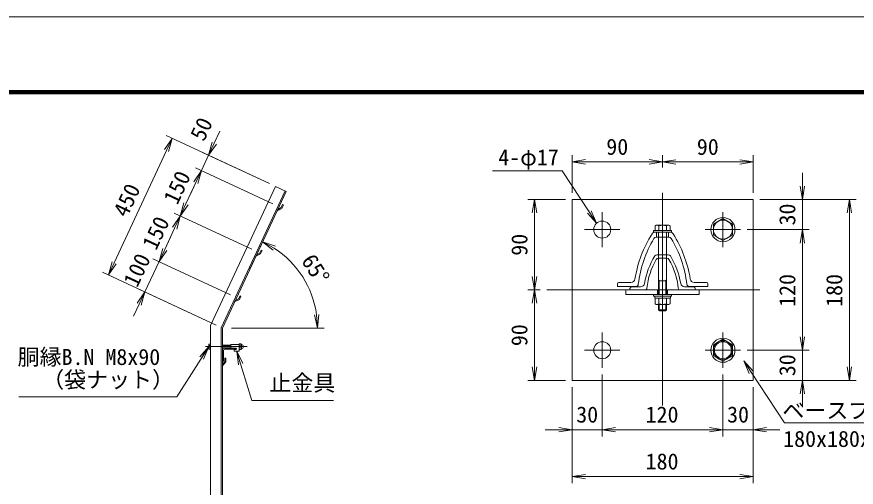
# Model space of a CAD drawing. Units: millimetres, scale not verified, with parts at other scales. Extents: x -4200 to 4200, y -2970 to 2970.
# Drawn here: x -208 to 2296, y 1566 to 2970 of the extents above; entities that cross this region are included whole.
import ezdxf
from ezdxf.enums import TextEntityAlignment as Align

# ---------------------------------------------------------------- set-up
doc = ezdxf.new("R2010")
doc.units = ezdxf.units.MM
doc.header["$LTSCALE"] = 20
doc.linetypes.add('DASHED', pattern=[7.5, 6, -1.5])
doc.linetypes.add('USER1', pattern=[50.8, 31.75, -6.35, 6.35, -6.35])
for name, color, linetype, lineweight in [('0-0_D-STR1', 1, 'Continuous', 18), ('0-1_D-STR-DIM', 7, 'Continuous', 9), ('0-2_D-STR3', 3, 'Continuous', 13), ('0-3_D-STR-TXT', 7, 'Continuous', 9), ('0-4_0', 7, 'Continuous', 9), ('0-5_D-BMK', 2, 'USER1', 13), ('0-7_D-TTL', 7, 'Continuous', 9)]:
    doc.layers.add(name, color=color, linetype=linetype, lineweight=lineweight)
doc.styles.add('ＭＳ ゴシック', font='')
doc.styles.get('ＭＳ ゴシック').set_extended_font_data('MS Gothic')

# ---------------------------------------------------------------- blocks, each defined once
blk = doc.blocks.new('_Open')
at = {"layer": '0-4_0'}
blk.add_line((-20, 3.33), (0, 0), dxfattribs=at)
blk.add_lwpolyline([(-20, -3.33), (0, 0), (-20, 0)], dxfattribs=at)
blk = doc.blocks.new('MLeader7')
at = {"layer": '0-3_D-STR-TXT'}
blk.add_line((1505.16, 2390.96), (1521.6, 2353.89), dxfattribs=at)
for points in [[(1499.6, 2387.29), (1418.72, 2510.08), (1218.16, 2510.08), (1210.96, 2510.08)], [(1494.03, 2383.62), (1521.6, 2353.89), (1499.6, 2387.29)]]:
    blk.add_lwpolyline(points, dxfattribs=at)
blk = doc.blocks.new('MLeader8')
at = {"layer": '0-3_D-STR-TXT'}
blk.add_line((1976.69, 1905.5), (1960.24, 1942.57), dxfattribs=at)
for points in [[(1987.82, 1912.84), (1960.24, 1942.57), (1982.25, 1909.17)], [(1982.25, 1909.17), (2082.17, 1757.59), (2547.99, 1757.59), (2555.19, 1757.59)]]:
    blk.add_lwpolyline(points, dxfattribs=at)

msp = doc.modelspace()

# ---------------------------------------------------------------- linework, layer by layer
at = {"layer": '0-0_D-STR1'}
for p, q in [((369.98, 2048.62), (563.43, 2463.49)), ((563.43, 2463.49), (595.16, 2448.69)), ((592.44, 2449.96), (401.98, 2041.52)), ((595.16, 2448.69), (404.98, 2040.86)), ((584.54, 2409.37), (580.37, 2400.42)), ((587.26, 2408.11), (582.61, 2398.14)), ((584.54, 2409.37), (587.26, 2408.11)), ((582.61, 2398.14), (568.27, 2391.03)), ((519.22, 2262.19), (504.88, 2255.09)), ((506.81, 2259.23), (504.88, 2255.09)), ((523.87, 2272.16), (519.22, 2262.19)), ((521.15, 2273.43), (523.87, 2272.16)), ((1735.13, 2259.65), (1701.55, 2259.65)), ((1730.91, 2249.15), (1705.77, 2249.15)), ((1620.84, 2154.65), (1620.84, 2159.15)), ((1665.6, 2154.65), (1620.84, 2154.65)), ((1652.5, 2163.65), (1625.34, 2163.65)), ((1771.08, 2154.65), (1815.84, 2154.65)), ((1784.18, 2163.65), (1811.34, 2163.65)), ((1815.84, 2154.65), (1815.84, 2159.15)), ((453.58, 2128.53), (443.42, 2123.29)), ((457.76, 2137.48), (453.58, 2128.53)), ((460.48, 2136.21), (455.83, 2126.24)), ((457.76, 2137.48), (460.48, 2136.21)), ((455.83, 2126.24), (441.48, 2119.14)), ((443.42, 2123.29), (441.48, 2119.14)), ((369.98, 660.85), (369.98, 2048.62)), ((401.98, 495.86), (401.98, 2041.52)), ((404.98, 495.86), (404.98, 2040.86)), ((444.98, 1980.86), (409.98, 1980.86)), ((444.98, 1979.86), (444.98, 1980.86)), ((404.98, 1975.86), (404.98, 1940.86)), ((407.98, 1973.36), (407.98, 1942.86)), ((442.98, 1977.86), (412.48, 1977.86)), ((411.98, 1941.36), (404.98, 1932.31)), ((405.98, 1940.86), (404.98, 1940.86)), ((414.98, 1940.23), (404.98, 1927.73)), ((404.98, 1932.31), (404.98, 1927.73)), ((411.98, 1951.23), (414.98, 1951.23)), ((411.98, 1951.23), (411.98, 1941.36)), ((414.98, 1951.23), (414.98, 1940.23))]:
    msp.add_line(p, q, dxfattribs=at)
for points in [[(580.37, 2400.42), (570.2, 2395.18), (568.27, 2391.03)], [(521.15, 2273.43), (516.98, 2264.47), (506.81, 2259.23)]]:
    msp.add_lwpolyline(points, dxfattribs=at)
for centre, radius, start, end in [((1888.14, 2136.92), 226.8, 148.30182, 170.6662), ((1701.55, 2252.15), 7.5, 90, 148.30182), ((1735.13, 2252.15), 7.5, 31.69818, 90), ((1548.54, 2136.92), 226.8, 9.3338, 31.69818), ((1888.14, 2136.92), 217.8, 150.13204, 173.91336), ((1705.77, 2241.65), 7.5, 90, 150.13204), ((1730.91, 2241.65), 7.5, 29.86796, 90), ((1548.54, 2136.92), 217.8, 6.08664, 29.86796), ((1625.34, 2159.15), 4.5, 90, 180), ((1652.5, 2175.65), 12, 270, 350.6662), ((1665.6, 2160.65), 6, 270, 353.91336), ((1771.08, 2160.65), 6, 186.08664, 270), ((1784.18, 2175.65), 12, 189.3338, 270), ((1811.34, 2159.15), 4.5, 0, 90), ((409.98, 1975.86), 5, 90, 180), ((442.98, 1979.86), 2, 270, 0), ((412.48, 1973.36), 4.5, 90, 180), ((405.98, 1942.86), 2, 270, 0)]:
    msp.add_arc(centre, radius, start, end, dxfattribs=at)
at = {"layer": '0-1_D-STR-DIM'}
for p, q in [((545.31, 2471.94), (237.28, 2615.57)), ((381.07, 2592.66), (397.98, 2628.91)), ((238.5, 2570.87), (82.14, 2235.53)), ((364.17, 2556.41), (343.03, 2511.09)), ((545.31, 2471.94), (346.04, 2564.86)), ((1448.34, 2444.65), (1448.34, 2556.82)), ((1718.34, 2519.65), (1718.34, 2556.82)), ((1718.34, 2519.65), (1718.34, 2556.52)), ((1988.34, 2444.65), (1988.34, 2556.52)), ((1488.34, 2536.82), (1678.34, 2536.82)), ((1758.34, 2536.52), (1948.34, 2536.52)), ((555.9, 2411.83), (324.91, 2519.54)), ((555.9, 2411.83), (324.91, 2519.54)), ((2135.51, 2464.65), (2135.51, 2504.65)), ((326.13, 2474.84), (296.55, 2411.4)), ((326.13, 2474.84), (309.23, 2438.59)), ((1428.34, 2424.65), (1316.32, 2424.65)), ((2008.34, 2424.65), (2295.51, 2424.65)), ((2008.34, 2424.65), (2155.51, 2424.65)), ((2135.51, 2334.65), (2135.51, 2424.65)), ((492.51, 2275.89), (261.52, 2383.6)), ((492.51, 2275.89), (261.52, 2383.6)), ((1336.32, 2194.65), (1336.32, 2384.65)), ((2275.51, 2384.65), (2275.51, 1924.65)), ((262.74, 2338.89), (233.15, 2275.45)), ((1970.84, 2334.65), (2155.51, 2334.65)), ((1970.84, 2334.65), (2155.51, 2334.65)), ((233.15, 2275.45), (250.06, 2311.7)), ((486.89, 2216.51), (533.53, 2316.53)), ((2135.51, 2014.65), (2135.51, 2294.65)), ((2135.51, 2294.65), (2135.51, 2254.65)), ((216.25, 2239.2), (173.99, 2148.57)), ((429.11, 2139.94), (198.12, 2247.65)), ((429.11, 2139.94), (198.12, 2247.65)), ((386.85, 2049.31), (47.1, 2207.73)), ((386.85, 2049.31), (155.86, 2157.02)), ((1353.34, 2154.65), (1316.17, 2154.65)), ((1353.34, 2154.65), (1316.32, 2154.65)), ((157.08, 2112.32), (140.18, 2076.06)), ((1336.17, 2114.65), (1336.17, 1924.65)), ((2135.51, 2014.65), (2135.51, 2054.65)), ((432.3, 2040.86), (709.15, 2040.86)), ((1970.84, 1974.65), (2155.51, 1974.65)), ((1970.84, 1974.65), (2155.51, 1974.65)), ((2135.51, 1974.65), (2135.51, 1884.65)), ((1428.34, 1884.65), (1316.17, 1884.65)), ((1538.34, 1902.15), (1538.34, 1717.48)), ((1538.34, 1902.15), (1538.34, 1717.48)), ((1898.34, 1902.15), (1898.34, 1717.48)), ((1898.34, 1902.15), (1898.34, 1717.48)), ((2008.34, 1884.65), (2295.51, 1884.65)), ((2008.34, 1884.65), (2155.51, 1884.65)), ((1448.34, 1864.65), (1448.34, 1577.48)), ((1448.34, 1864.65), (1448.34, 1717.48)), ((1988.34, 1864.65), (1988.34, 1577.48)), ((1988.34, 1864.65), (1988.34, 1717.48)), ((2135.51, 1844.65), (2135.51, 1804.65)), ((1408.34, 1737.48), (1368.34, 1737.48)), ((1538.34, 1737.48), (1448.34, 1737.48)), ((1578.34, 1737.48), (1858.34, 1737.48)), ((1578.34, 1737.48), (1618.34, 1737.48)), ((1858.34, 1737.48), (1818.34, 1737.48)), ((1898.34, 1737.48), (1988.34, 1737.48)), ((2028.34, 1737.48), (2068.34, 1737.48)), ((1948.34, 1597.48), (1488.34, 1597.48))]:
    msp.add_line(p, q, dxfattribs=at)
msp.add_arc((404.98, 2040.86), 284.17, 8.07163, 56.92837, dxfattribs=at)
at = {"layer": '0-2_D-STR3'}
for p, q in [((1898.34, 2367.5), (1869.84, 2351.16)), ((1898.34, 2367.5), (1926.84, 2351.16)), ((1699.44, 2347.85), (1695.82, 2345.76)), ((1695.82, 2331.95), (1695.82, 2345.76)), ((1695.82, 2331.95), (1740.86, 2331.95)), ((1699.44, 2347.85), (1737.24, 2347.85)), ((1707.08, 2331.95), (1707.08, 2345.76)), ((1729.6, 2331.95), (1729.6, 2345.76)), ((1737.24, 2347.85), (1740.86, 2345.76)), ((1740.86, 2331.95), (1740.86, 2345.76)), ((1745.34, 2331.95), (1745.34, 2327.15)), ((1869.84, 2351.16), (1869.84, 2318.14)), ((1926.84, 2351.16), (1926.84, 2318.14)), ((1745.34, 2327.15), (1691.34, 2327.15)), ((1740.86, 2327.15), (1695.82, 2327.15)), ((1737.67, 2312.15), (1699.01, 2312.15)), ((1706.34, 2327.15), (1706.34, 2141.15)), ((1730.34, 2327.15), (1730.34, 2141.15)), ((1898.34, 2301.8), (1869.84, 2318.14)), ((1898.34, 2301.8), (1926.84, 2318.14)), ((1706.34, 2184.95), (1709.34, 2181.95)), ((1730.34, 2181.95), (1706.34, 2181.95)), ((1708.59, 2181.95), (1708.59, 2141.15)), ((1730.34, 2184.95), (1727.34, 2181.95)), ((1728.09, 2181.95), (1728.09, 2141.15)), ((1583.34, 2165.15), (1583.34, 2172.65)), ((1638.4, 2165.15), (1583.34, 2165.15)), ((1624.06, 2177.15), (1587.84, 2177.15)), ((1798.28, 2165.15), (1853.34, 2165.15)), ((1812.61, 2177.15), (1848.84, 2177.15)), ((1853.34, 2165.15), (1853.34, 2172.65)), ((1853.34, 2165.15), (1853.34, 2172.65)), ((1745.34, 2136.35), (1691.34, 2136.35)), ((1695.82, 2130.35), (1740.86, 2130.35)), ((1707.08, 2130.35), (1707.08, 2113.03)), ((1729.6, 2130.35), (1729.6, 2113.03)), ((1745.34, 2141.15), (1745.34, 2136.35)), ((1699.59, 2110.85), (1737.09, 2110.85)), ((1706.34, 2110.85), (1706.34, 2095.55)), ((1708.59, 2110.85), (1708.59, 2093.3)), ((1728.09, 2110.85), (1728.09, 2093.3)), ((1730.34, 2110.85), (1730.34, 2095.55)), ((1706.34, 2095.55), (1709.94, 2091.95)), ((1730.34, 2095.55), (1706.34, 2095.55)), ((1726.74, 2091.95), (1709.94, 2091.95)), ((1730.34, 2095.55), (1726.74, 2091.95)), ((1898.34, 2007.5), (1869.84, 1991.16)), ((1898.34, 2007.5), (1926.84, 1991.16)), ((364.68, 1991.66), (365.37, 1992.86)), ((364.68, 1991.66), (364.68, 1979.06)), ((364.68, 1979.06), (365.37, 1977.85)), ((369.98, 1992.86), (365.37, 1992.86)), ((369.98, 1989.11), (365.37, 1989.11)), ((369.98, 1981.6), (365.37, 1981.6)), ((369.98, 1992.86), (369.98, 1977.85)), ((404.98, 1989.36), (430.23, 1989.36)), ((404.98, 1988.61), (430.23, 1988.61)), ((404.98, 1982.11), (430.23, 1982.11)), ((404.98, 1981.36), (430.23, 1981.36)), ((430.23, 1991.36), (430.23, 1980.86)), ((455.23, 1991.36), (430.23, 1991.36)), ((444.98, 1980.86), (430.23, 1980.86)), ((455.23, 1991.59), (455.23, 1979.24)), ((455.23, 1991.59), (455.23, 1979.24)), ((455.23, 1991.36), (455.23, 1971.36)), ((456.23, 1993.46), (460.73, 1993.46)), ((460.73, 1989.41), (456.23, 1989.41)), ((460.73, 1981.31), (456.23, 1981.31)), ((461.73, 1991.59), (461.73, 1979.24)), ((461.73, 1991.59), (461.73, 1979.24)), ((1869.84, 1991.16), (1869.84, 1958.14)), ((1926.84, 1991.16), (1926.84, 1958.14)), ((369.98, 1977.85), (365.37, 1977.85)), ((440.23, 1976.36), (440.23, 1971.36)), ((444.98, 1976.36), (440.23, 1976.36)), ((455.23, 1971.36), (440.23, 1971.36)), ((456.23, 1977.26), (460.73, 1977.26)), ((1898.34, 1941.8), (1869.84, 1958.14)), ((1898.34, 1941.8), (1926.84, 1958.14))]:
    msp.add_line(p, q, dxfattribs=at)
at = {"layer": '0-2_D-STR3', "linetype": 'DASHED'}
for p, q in [((1700.34, 2312.15), (1700.34, 2327.04)), ((1736.34, 2312.15), (1736.34, 2327.04)), ((1703.34, 2141.15), (1703.34, 2154.65)), ((1733.34, 2141.15), (1733.34, 2154.65))]:
    msp.add_line(p, q, dxfattribs=at)
at = {"layer": '0-2_D-STR3'}
for points in [[(1988.34, 1884.65), (1988.34, 2424.65), (1448.34, 2424.65), (1448.34, 1884.65)], [(1827.84, 2154.65), (1608.84, 2154.65), (1608.84, 2141.15), (1827.84, 2141.15)], [(1741.44, 2130.35), (1741.44, 2136.35), (1695.24, 2136.35), (1695.24, 2130.35)]]:
    msp.add_lwpolyline(points, close=True, dxfattribs=at)
for points in [[(1745.34, 2331.95), (1691.34, 2331.95), (1691.34, 2327.15)], [(1745.34, 2141.15), (1691.34, 2141.15), (1691.34, 2136.35)], [(1695.82, 2130.35), (1695.82, 2113.03), (1699.59, 2110.85)], [(1740.86, 2130.35), (1740.86, 2113.03), (1737.09, 2110.85)]]:
    msp.add_lwpolyline(points, dxfattribs=at)
for centre, radius in [((1538.34, 2334.65), 25.5), ((1898.34, 2334.65), 36), ((1898.34, 2334.65), 28.5), ((1898.34, 1974.65), 36), ((1538.34, 1974.65), 25.5), ((1898.34, 1974.65), 28.5), ((1898.34, 1974.65), 25.5)]:
    msp.add_circle(centre, radius, dxfattribs=at)
for centre, radius, start, end in [((1701.45, 2337.54), 9.97, 55.61585, 124.38415), ((1718.34, 2310.25), 37.26, 72.4121, 107.5879), ((1735.23, 2337.54), 9.97, 55.61585, 124.38415), ((1991.34, 2130.05), 360, 147.73028, 170.85863), ((1991.34, 2130.05), 348, 149.15113, 173.11764), ((1695.82, 2316.65), 10.5, 90, 147.73028), ((1699.01, 2304.65), 7.5, 90, 149.15113), ((1737.67, 2304.65), 7.5, 30.84887, 90), ((1740.86, 2316.65), 10.5, 32.26972, 90), ((1445.34, 2130.05), 348, 6.88236, 30.84887), ((1445.34, 2130.05), 360, 9.14137, 32.26972), ((1624.06, 2189.15), 12, 270, 350.85863), ((1812.61, 2189.15), 12, 189.14137, 270), ((1587.84, 2172.65), 4.5, 90, 180), ((1638.4, 2172.65), 7.5, 270, 353.11764), ((1798.28, 2172.65), 7.5, 186.88236, 270), ((1848.84, 2172.65), 4.5, 0, 90), ((1701.45, 2121.25), 9.97, 235.61585, 304.38416), ((1718.34, 2148.54), 37.26, 252.4121, 287.5879), ((1735.23, 2121.25), 9.97, 235.61586, 304.38414), ((377.21, 1985.36), 12.42, 162.4121, 197.5879), ((368.12, 1990.98), 3.32, 145.61585, 214.38415), ((368.12, 1979.73), 3.32, 145.61585, 214.38415), ((444.98, 1978.61), 2.25, 270, 90), ((457.77, 1991.43), 2.54, 127.21089, 232.78911), ((463.93, 1985.36), 8.7, 152.26063, 207.73937), ((457.78, 1979.28), 2.55, 127.42505, 232.57495), ((459.19, 1991.43), 2.54, 307.21089, 52.78911), ((453.03, 1985.36), 8.7, 332.26063, 27.73937), ((459.18, 1979.28), 2.55, 307.42505, 52.57495), ((462.1, 1992.3), 0.5, 189.83916, 262.83194), ((462.1, 1978.41), 0.5, 97.16806, 163.42019), ((461.23, 1985.36), 6.5, 277.16806, 82.83194)]:
    msp.add_arc(centre, radius, start, end, dxfattribs=at)
at = {"layer": '0-3_D-STR-TXT'}
for points in [[(-202.34, 1835.4), (268.89, 1835.4), (363.72, 1983.67)], [(736.47, 1824.32), (492.65, 1824.32), (448.33, 1969.48)]]:
    msp.add_lwpolyline(points, dxfattribs=at)
at = {"layer": '0-5_D-BMK'}
for p, q in [((1718.34, 1809.65), (1718.34, 2499.65)), ((1538.34, 2282.15), (1538.34, 2387.15)), ((1898.34, 2282.15), (1898.34, 2387.15)), ((1485.84, 2334.65), (1590.84, 2334.65)), ((1950.84, 2334.65), (1845.84, 2334.65)), ((1373.34, 2154.65), (2063.34, 2154.65)), ((1538.34, 2027.15), (1538.34, 1922.15)), ((1898.34, 2027.15), (1898.34, 1922.15)), ((479.21, 1985.36), (354.98, 1985.36)), ((1485.84, 1974.65), (1590.84, 1974.65)), ((1950.84, 1974.65), (1845.84, 1974.65))]:
    msp.add_line(p, q, dxfattribs=at)
at = {"layer": '0-7_D-TTL', "color": 2, "lineweight": 18}
msp.add_lwpolyline([(-4200, 2970), (4200, 2970), (4200, -2970), (-4200, -2970)], close=True, dxfattribs=at)
at = {"layer": '0-7_D-TTL'}
for points in [[(-3930, 2750), (3930, 2750), (3930, -2750), (-3930, -2750)], [(-3927.5, 2747.5), (3927.5, 2747.5), (3927.5, -2747.5), (-3927.5, -2747.5)], [(-3925, 2745), (3925, 2745), (3925, -2745), (-3925, -2745)], [(-3922.5, 2742.5), (3922.5, 2742.5), (3922.5, -2742.5), (-3922.5, -2742.5)], [(-3920, 2740), (3920, 2740), (3920, -2740), (-3920, -2740)]]:
    msp.add_lwpolyline(points, close=True, dxfattribs=at)

# ---------------------------------------------------------------- block references
at = {"layer": '0-1_D-STR-DIM', "xscale": 2, "yscale": 2}
for p, rotation in [((255.41, 2607.12), 65), ((364.17, 2556.41), 245), ((1448.34, 2536.82), 180), ((1718.34, 2536.52), 180), ((343.03, 2511.09), 65), ((343.03, 2511.09), 65), ((2135.51, 2424.65), 270), ((279.64, 2375.15), 245), ((1336.32, 2424.65), 90), ((2275.51, 2424.65), 90), ((279.64, 2375.15), 65), ((2135.51, 2334.65), 90), ((2135.51, 2334.65), 90), ((525.07, 2298.4), 150.96418), ((216.25, 2239.2), 245), ((216.25, 2239.2), 245), ((65.23, 2199.28), 245), ((1336.32, 2154.65), 270), ((1336.17, 2154.65), 90), ((173.99, 2148.57), 65), ((689.15, 2040.86), 274.03582), ((2135.51, 1974.65), 270), ((2135.51, 1974.65), 270), ((1336.17, 1884.65), 270), ((2275.51, 1884.65), 270), ((2135.51, 1884.65), 90), ((1538.34, 1737.48), 180), ((1538.34, 1737.48), 180), ((1988.34, 1737.48), 180), ((1448.34, 1597.48), 180)]:
    msp.add_blockref('_Open', p, dxfattribs=dict(at, rotation=rotation))
for p in [(1718.34, 2536.82), (1988.34, 2536.52), (1448.34, 1737.48), (1898.34, 1737.48), (1898.34, 1737.48), (1988.34, 1597.48)]:
    msp.add_blockref('_Open', p, dxfattribs=at)
at = {"layer": '0-3_D-STR-TXT'}
for name in ['MLeader7', 'MLeader8']:
    msp.add_blockref(name, (0, 0), dxfattribs=at)
at = {"layer": '0-3_D-STR-TXT', "xscale": 2, "yscale": 2}
for p, rotation in [((364.79, 1985.36), 57.39815), ((447.74, 1971.39), 106.98059)]:
    msp.add_blockref('_Open', p, dxfattribs=dict(at, rotation=rotation))

# ---------------------------------------------------------------- texts
at = {"layer": '0-1_D-STR-DIM', "style": 'ＭＳ ゴシック'}
for s, rotation, p in [('50', 65, (363.31, 2589.26)), ('150', 65, (283.82, 2400.07)), ('450', 65, (133.71, 2362.1)), ('30', 90, (2128.76, 2347.03)), ('150', 65, (220.42, 2264.12)), ('90', 90, (1329.57, 2256.78)), ('100', 65, (164.12, 2153.51)), ('65°', 302.5, (626.67, 2234.32)), ('120', 90, (2128.76, 2104)), ('180', 90, (2268.76, 2104)), ('90', 90, (1329.42, 1986.78)), ('30', 90, (2128.76, 1897.03))]:
    msp.add_text(s, height=48.09, rotation=rotation, dxfattribs=at).set_placement(p, align=Align.BOTTOM_LEFT)
for s, p in [('90', (1550.46, 2543.57)), ('90', (1820.46, 2543.26)), ('30', (1460.71, 1744.23)), ('120', (1667.69, 1744.23)), ('30', (1910.71, 1744.23)), ('180', (1667.69, 1604.23))]:
    msp.add_text(s, height=48.09, dxfattribs=at).set_placement(p, align=Align.BOTTOM_LEFT)
at = {"layer": '0-3_D-STR-TXT', "style": 'ＭＳ ゴシック'}
for s, p in [('4-φ17', (1228.07, 2511.87)), ('胴縁B.N M8x90', (-205.89, 1916.13)), ('（袋ナット）', (-132.54, 1848.24)), ('止金具', (545.35, 1838.56)), ('ベースプレート', (2075.54, 1756.49)), ('180x180x9 ', (2077.99, 1671.6))]:
    msp.add_text(s, height=48.09, dxfattribs=at).set_placement(p, align=Align.BOTTOM_LEFT)

doc.saveas('drawing.dxf')
